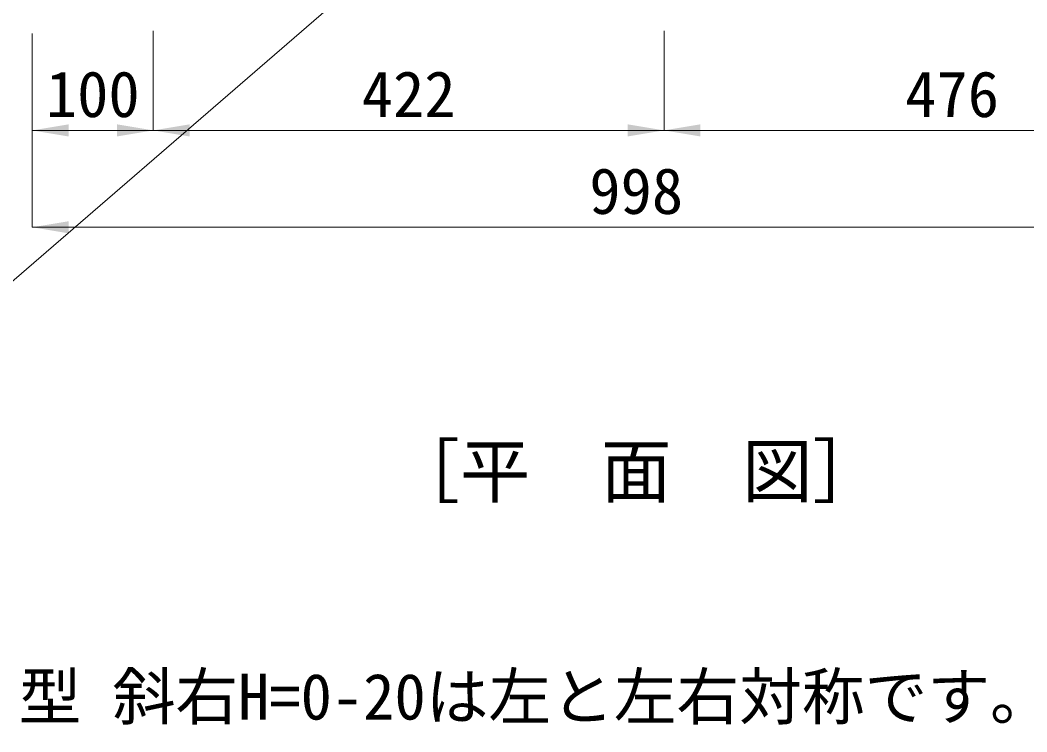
# Model space of a CAD drawing. Units: millimetres at full size. Extents: x 50430 to 75195, y -63423 to -40900.
# Drawn here: x 56246 to 57077, y -61521 to -60934 of the extents above; entities that cross this region are included whole.
import ezdxf
from ezdxf.enums import TextEntityAlignment as Align

# ---------------------------------------------------------------- set-up
doc = ezdxf.new("R2010")
doc.units = ezdxf.units.MM
doc.header["$LTSCALE"] = 30
doc.layers.add('0_2', color=7, linetype='Continuous', lineweight=13)
doc.layers.add('寸法線', color=7, linetype='Continuous', lineweight=9)
doc.styles.add('ＭＳ ゴシック', font='')
doc.styles.get('ＭＳ ゴシック').set_extended_font_data('MS Gothic')

# ---------------------------------------------------------------- blocks, each defined once
blk = doc.blocks.new('filled_arrow')
at = {"color": 0, "linetype": 'Continuous', "lineweight": -2}
blk.add_solid([(7.5, 1.25), (0, 0), (7.5, -1.25)], dxfattribs=at)

msp = doc.modelspace()

# ---------------------------------------------------------------- linework, layer by layer
at = {"layer": '寸法線'}
for p, q in [((56355.68, -60942.47), (56355.68, -61024.59)), ((56355.68, -60942.47), (56355.68, -61024.59)), ((56777.68, -60942.47), (56777.68, -61024.59)), ((56777.68, -60942.47), (56777.68, -61024.59)), ((56255.68, -60944.59), (56255.68, -61104.59)), ((56255.68, -60944.59), (56255.68, -61024.59)), ((56255.68, -61024.59), (56355.68, -61024.59)), ((56355.68, -61024.59), (56777.68, -61024.59)), ((56777.68, -61024.59), (57253.68, -61024.59)), ((56255.68, -61104.59), (57253.68, -61104.59))]:
    msp.add_line(p, q, dxfattribs=at)
msp.add_lwpolyline([(56510.72, -60914.47), (56179.68, -61200.51), (55377.8, -61200.51)], dxfattribs=at)

# ---------------------------------------------------------------- block references
at = {"layer": '寸法線', "xscale": 4, "yscale": 4}
for p in [(56255.68, -61024.59), (56355.68, -61024.59), (56777.68, -61024.59), (56255.68, -61104.59)]:
    msp.add_blockref('filled_arrow', p, dxfattribs=at)
at = {"layer": '寸法線', "xscale": 4, "yscale": 4, "rotation": 180}
for p in [(56355.68, -61024.59), (56777.68, -61024.59)]:
    msp.add_blockref('filled_arrow', p, dxfattribs=at)

# ---------------------------------------------------------------- texts
at = {"layer": '0_2', "style": 'ＭＳ ゴシック'}
msp.add_text('［平\u3000面\u3000図］', height=42.72, dxfattribs=at).set_placement((56754.68, -61284.59), align=Align.TOP_CENTER)
msp.add_text('(注) ＢⅡ型 斜右H=0-20は左と左右対称です。', height=37.98, dxfattribs=at).set_placement((56011.59, -61522.56), align=Align.BOTTOM_LEFT)
at = {"layer": '寸法線', "style": 'ＭＳ ゴシック'}
for s, p in [('100', (56305.68, -60994.59)), ('422', (56566.68, -60994.59)), ('476', (57015.68, -60994.59)), ('998', (56754.68, -61074.59))]:
    msp.add_text(s, height=37.98, dxfattribs=at).set_placement(p, align=Align.MIDDLE_CENTER)

doc.saveas('drawing.dxf')
